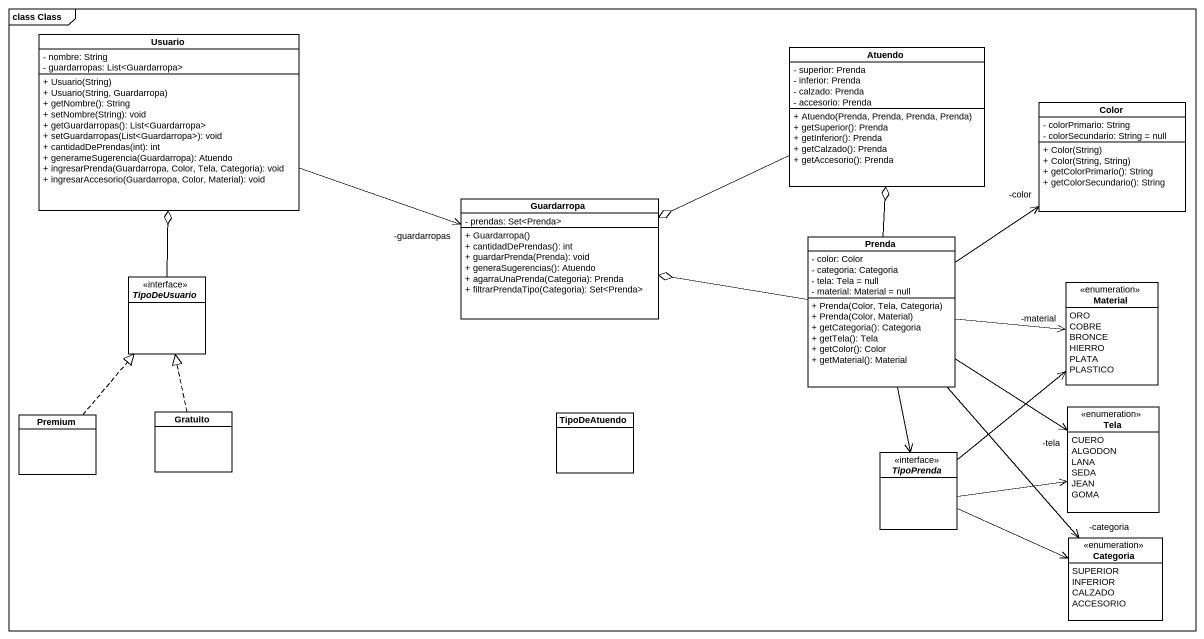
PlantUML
@startuml
mainframe class Class
hide circle
hide empty members
skinparam classAttributeIconSize 0
class Usuario {
  - nombre: String
  - guardarropas: List<Guardarropa>
  + Usuario(String)
  + Usuario(String, Guardarropa)
  + getNombre(): String
  + setNombre(String): void
  + getGuardarropas(): List<Guardarropa>
  + setGuardarropas(List<Guardarropa>): void
  + cantidadDePrendas(int): int
  + generameSugerencia(Guardarropa): Atuendo
  + ingresarPrenda(Guardarropa, Color, Tela, Categoria): void
  + ingresarAccesorio(Guardarropa, Color, Material): void
}
class Atuendo {
  - superior: Prenda
  - inferior: Prenda
  - calzado: Prenda
  - accesorio: Prenda
  + Atuendo(Prenda, Prenda, Prenda, Prenda)
  + getSuperior(): Prenda
  + getInferior(): Prenda
  + getCalzado(): Prenda
  + getAccesorio(): Prenda
}
class Color {
  - colorPrimario: String
  - colorSecundario: String = null
  + Color(String)
  + Color(String, String)
  + getColorPrimario(): String
  + getColorSecundario(): String
}
class Guardarropa {
  - prendas: Set<Prenda>
  + Guardarropa()
  + cantidadDePrendas(): int
  + guardarPrenda(Prenda): void
  + generaSugerencias(): Atuendo
  + agarraUnaPrenda(Categoria): Prenda
  + filtrarPrendaTipo(Categoria): Set<Prenda>
}
class Prenda {
  - color: Color
  - categoria: Categoria
  - tela: Tela = null
  - material: Material = null
  + Prenda(Color, Tela, Categoria)
  + Prenda(Color, Material)
  + getCategoria(): Categoria
  + getTela(): Tela
  + getColor(): Color
  + getMaterial(): Material
}
interface TipoDeUsuario <<interface>>
enum Material {
  ORO
  COBRE
  BRONCE
  HIERRO
  PLATA
  PLASTICO
}
class Premium
class Gratuito
class TipoDeAtuendo
enum Tela {
  CUERO
  ALGODON
  LANA
  SEDA
  JEAN
  GOMA
}
interface TipoPrenda <<interface>>
enum Categoria {
  SUPERIOR
  INFERIOR
  CALZADO
  ACCESORIO
}
Usuario -right-> "-guardarropas" Guardarropa
Atuendo -left-o Guardarropa
Prenda -up-o Atuendo
Prenda -up-> "-color" Color
Prenda -left-o Guardarropa
Prenda -right-> "-material" Material
Prenda --> "-tela" Tela
Prenda --> TipoPrenda
Prenda --> "-categoria" Categoria
TipoDeUsuario -up-o Usuario
Premium .up.|> TipoDeUsuario
Gratuito .up.|> TipoDeUsuario
TipoPrenda -up-> Material
TipoPrenda -right-> Tela
TipoPrenda -right-> Categoria
@enduml
